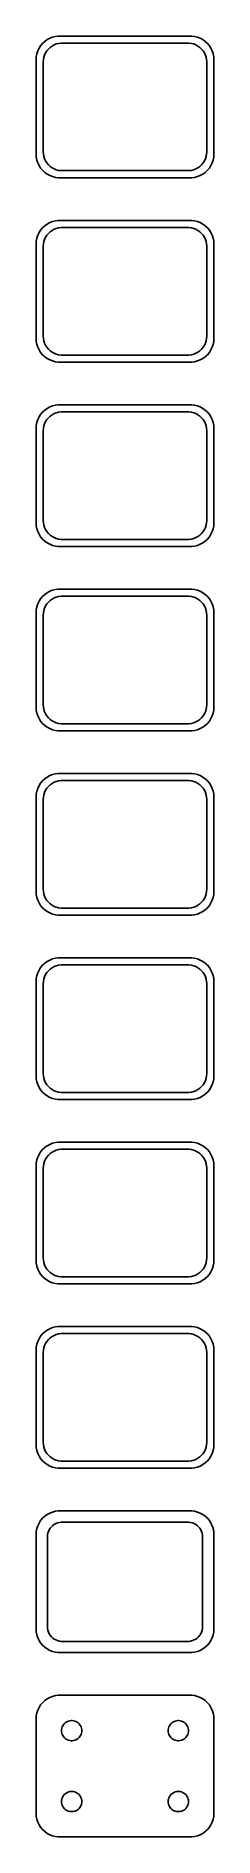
# Model space of a CAD drawing. Header units: metres. Extents: x -19 to 19, y 375 to 756.
import ezdxf

# ---------------------------------------------------------------- set-up
doc = ezdxf.new("R2010")
doc.units = ezdxf.units.M

msp = doc.modelspace()

# ---------------------------------------------------------------- linework, layer by layer
for p, q in [((-17.3948, 754.423), (-17.7951, 753.939)), ((-16.9371, 754.853), (-17.3948, 754.423)), ((-16.4291, 755.222), (-16.9371, 754.853)), ((-15.8789, 755.524), (-16.4291, 755.222)), ((-15.2951, 755.755), (-15.8789, 755.524)), ((-14.6869, 755.911), (-15.2951, 755.755)), ((-14.0639, 755.99), (-14.6869, 755.911)), ((-14.4861, 754.304), (-13.9995, 754.429)), ((14.0639, 755.99), (-14.0639, 755.99)), ((-13.9995, 754.429), (-13.5012, 754.492)), ((-13.5012, 754.492), (13.5012, 754.492)), ((13.5012, 754.492), (13.9995, 754.429)), ((13.9995, 754.429), (14.4861, 754.304)), ((14.6869, 755.911), (14.0639, 755.99)), ((15.2951, 755.755), (14.6869, 755.911)), ((15.8789, 755.524), (15.2951, 755.755)), ((16.4291, 755.222), (15.8789, 755.524)), ((16.9371, 754.853), (16.4291, 755.222)), ((17.3948, 754.423), (16.9371, 754.853)), ((17.7951, 753.939), (17.3948, 754.423)), ((-18.7106, 751.627), (-18.75, 751)), ((-18.75, 751), (-18.75, 731)), ((-18.5929, 752.243), (-18.7106, 751.627)), ((-18.3989, 752.841), (-18.5929, 752.243)), ((-18.1315, 753.409), (-18.3989, 752.841)), ((-17.7951, 753.939), (-18.1315, 753.409)), ((-17.25, 750.5), (-17.2184, 751.001)), ((-17.2184, 751.001), (-17.1243, 751.495)), ((-17.1243, 751.495), (-16.9691, 751.972)), ((-16.9691, 751.972), (-16.7552, 752.427)), ((-16.7552, 752.427), (-16.4861, 752.851)), ((-16.4861, 752.851), (-16.1659, 753.238)), ((-16.1659, 753.238), (-15.7997, 753.582)), ((-15.7997, 753.582), (-15.3933, 753.877)), ((-15.3933, 753.877), (-14.9531, 754.119)), ((-14.9531, 754.119), (-14.4861, 754.304)), ((14.4861, 754.304), (14.9531, 754.119)), ((14.9531, 754.119), (15.3933, 753.877)), ((15.3933, 753.877), (15.7997, 753.582)), ((15.7997, 753.582), (16.1659, 753.238)), ((16.1659, 753.238), (16.4861, 752.851)), ((16.4861, 752.851), (16.7552, 752.427)), ((16.7552, 752.427), (16.9691, 751.972)), ((16.9691, 751.972), (17.1243, 751.495)), ((17.1243, 751.495), (17.2184, 751.001)), ((17.2184, 751.001), (17.25, 750.5)), ((18.1315, 753.409), (17.7951, 753.939)), ((18.3989, 752.841), (18.1315, 753.409)), ((18.5929, 752.243), (18.3989, 752.841)), ((18.7106, 751.627), (18.5929, 752.243)), ((18.75, 751), (18.7106, 751.627)), ((18.75, 731), (18.75, 751)), ((-17.25, 731.5), (-17.25, 750.5)), ((17.25, 750.5), (17.25, 731.5)), ((-17.2184, 730.999), (-17.25, 731.5)), ((17.25, 731.5), (17.2184, 730.999)), ((-18.75, 731), (-18.7106, 730.373)), ((-18.7106, 730.373), (-18.5929, 729.757)), ((-18.5929, 729.757), (-18.3989, 729.159)), ((-18.3989, 729.159), (-18.1315, 728.591)), ((-18.1315, 728.591), (-17.7951, 728.061)), ((-17.7951, 728.061), (-17.3948, 727.577)), ((-17.1243, 730.505), (-17.2184, 730.999)), ((-16.9691, 730.028), (-17.1243, 730.505)), ((-16.7552, 729.573), (-16.9691, 730.028)), ((-16.4861, 729.149), (-16.7552, 729.573)), ((-16.1659, 728.762), (-16.4861, 729.149)), ((-15.7997, 728.418), (-16.1659, 728.762)), ((-15.3933, 728.123), (-15.7997, 728.418)), ((-14.9531, 727.881), (-15.3933, 728.123)), ((-14.4861, 727.696), (-14.9531, 727.881)), ((-13.9995, 727.571), (-14.4861, 727.696)), ((14.4861, 727.696), (13.9995, 727.571)), ((14.9531, 727.881), (14.4861, 727.696)), ((15.3933, 728.123), (14.9531, 727.881)), ((15.7997, 728.418), (15.3933, 728.123)), ((16.1659, 728.762), (15.7997, 728.418)), ((16.4861, 729.149), (16.1659, 728.762)), ((16.7552, 729.573), (16.4861, 729.149)), ((16.9691, 730.028), (16.7552, 729.573)), ((17.1243, 730.505), (16.9691, 730.028)), ((17.2184, 730.999), (17.1243, 730.505)), ((17.3948, 727.577), (17.7951, 728.061)), ((17.7951, 728.061), (18.1315, 728.591)), ((18.1315, 728.591), (18.3989, 729.159)), ((18.3989, 729.159), (18.5929, 729.757)), ((18.5929, 729.757), (18.7106, 730.373)), ((18.7106, 730.373), (18.75, 731)), ((-17.3948, 727.577), (-16.9371, 727.147)), ((-16.9371, 727.147), (-16.4291, 726.778)), ((-16.4291, 726.778), (-15.8789, 726.476)), ((-15.8789, 726.476), (-15.2951, 726.245)), ((-15.2951, 726.245), (-14.6869, 726.089)), ((-14.6869, 726.089), (-14.0639, 726.01)), ((-14.0639, 726.01), (14.0639, 726.01)), ((-13.5012, 727.508), (-13.9995, 727.571)), ((13.5012, 727.508), (-13.5012, 727.508)), ((13.9995, 727.571), (13.5012, 727.508)), ((14.0639, 726.01), (14.6869, 726.089)), ((14.6869, 726.089), (15.2951, 726.245)), ((15.2951, 726.245), (15.8789, 726.476)), ((15.8789, 726.476), (16.4291, 726.778)), ((16.4291, 726.778), (16.9371, 727.147)), ((16.9371, 727.147), (17.3948, 727.577)), ((-15.8789, 716.524), (-16.4291, 716.222)), ((-15.2951, 716.755), (-15.8789, 716.524)), ((-14.6869, 716.911), (-15.2951, 716.755)), ((-14.0639, 716.99), (-14.6869, 716.911)), ((14.0639, 716.99), (-14.0639, 716.99)), ((14.6869, 716.911), (14.0639, 716.99)), ((15.2951, 716.755), (14.6869, 716.911)), ((15.8789, 716.524), (15.2951, 716.755)), ((16.4291, 716.222), (15.8789, 716.524)), ((-18.7106, 712.627), (-18.75, 712)), ((-18.5929, 713.243), (-18.7106, 712.627)), ((-18.3989, 713.841), (-18.5929, 713.243)), ((-18.1315, 714.409), (-18.3989, 713.841)), ((-17.7951, 714.939), (-18.1315, 714.409)), ((-17.3948, 715.423), (-17.7951, 714.939)), ((-16.9371, 715.853), (-17.3948, 715.423)), ((-17.2184, 712.001), (-17.1243, 712.495)), ((-17.1243, 712.495), (-16.9691, 712.972)), ((-16.9691, 712.972), (-16.7552, 713.427)), ((-16.4291, 716.222), (-16.9371, 715.853)), ((-16.7552, 713.427), (-16.4861, 713.851)), ((-16.4861, 713.851), (-16.1659, 714.238)), ((-16.1659, 714.238), (-15.7997, 714.582)), ((-15.7997, 714.582), (-15.3933, 714.877)), ((-15.3933, 714.877), (-14.9531, 715.119)), ((-14.9531, 715.119), (-14.4861, 715.304)), ((-14.4861, 715.304), (-13.9995, 715.429)), ((-13.9995, 715.429), (-13.5012, 715.492)), ((-13.5012, 715.492), (13.5012, 715.492)), ((13.5012, 715.492), (13.9995, 715.429)), ((13.9995, 715.429), (14.4861, 715.304)), ((14.4861, 715.304), (14.9531, 715.119)), ((14.9531, 715.119), (15.3933, 714.877)), ((15.3933, 714.877), (15.7997, 714.582)), ((15.7997, 714.582), (16.1659, 714.238)), ((16.1659, 714.238), (16.4861, 713.851)), ((16.9371, 715.853), (16.4291, 716.222)), ((16.4861, 713.851), (16.7552, 713.427)), ((16.7552, 713.427), (16.9691, 712.972)), ((17.3948, 715.423), (16.9371, 715.853)), ((16.9691, 712.972), (17.1243, 712.495)), ((17.1243, 712.495), (17.2184, 712.001)), ((17.7951, 714.939), (17.3948, 715.423)), ((18.1315, 714.409), (17.7951, 714.939)), ((18.3989, 713.841), (18.1315, 714.409)), ((18.5929, 713.243), (18.3989, 713.841)), ((18.7106, 712.627), (18.5929, 713.243)), ((18.75, 712), (18.7106, 712.627)), ((-18.75, 712), (-18.75, 692)), ((-17.25, 711.5), (-17.2184, 712.001)), ((-17.25, 692.5), (-17.25, 711.5)), ((17.2184, 712.001), (17.25, 711.5)), ((17.25, 711.5), (17.25, 692.5)), ((18.75, 692), (18.75, 712)), ((-18.75, 692), (-18.7106, 691.373)), ((-18.7106, 691.373), (-18.5929, 690.757)), ((-18.5929, 690.757), (-18.3989, 690.159)), ((-18.3989, 690.159), (-18.1315, 689.591)), ((-18.1315, 689.591), (-17.7951, 689.061)), ((-17.2184, 691.999), (-17.25, 692.5)), ((-17.1243, 691.505), (-17.2184, 691.999)), ((-16.9691, 691.028), (-17.1243, 691.505)), ((-16.7552, 690.573), (-16.9691, 691.028)), ((-16.4861, 690.149), (-16.7552, 690.573)), ((-16.1659, 689.762), (-16.4861, 690.149)), ((-15.7997, 689.418), (-16.1659, 689.762)), ((16.1659, 689.762), (15.7997, 689.418)), ((16.4861, 690.149), (16.1659, 689.762)), ((16.7552, 690.573), (16.4861, 690.149)), ((16.9691, 691.028), (16.7552, 690.573)), ((17.1243, 691.505), (16.9691, 691.028)), ((17.2184, 691.999), (17.1243, 691.505)), ((17.25, 692.5), (17.2184, 691.999)), ((17.7951, 689.061), (18.1315, 689.591)), ((18.1315, 689.591), (18.3989, 690.159)), ((18.3989, 690.159), (18.5929, 690.757)), ((18.5929, 690.757), (18.7106, 691.373)), ((18.7106, 691.373), (18.75, 692)), ((-17.7951, 689.061), (-17.3948, 688.577)), ((-17.3948, 688.577), (-16.9371, 688.147)), ((-16.9371, 688.147), (-16.4291, 687.778)), ((-16.4291, 687.778), (-15.8789, 687.476)), ((-15.8789, 687.476), (-15.2951, 687.245)), ((-15.3933, 689.123), (-15.7997, 689.418)), ((-14.9531, 688.881), (-15.3933, 689.123)), ((-15.2951, 687.245), (-14.6869, 687.089)), ((-14.4861, 688.696), (-14.9531, 688.881)), ((-14.6869, 687.089), (-14.0639, 687.01)), ((-13.9995, 688.571), (-14.4861, 688.696)), ((-14.0639, 687.01), (14.0639, 687.01)), ((-13.5012, 688.508), (-13.9995, 688.571)), ((13.5012, 688.508), (-13.5012, 688.508)), ((13.9995, 688.571), (13.5012, 688.508)), ((14.4861, 688.696), (13.9995, 688.571)), ((14.0639, 687.01), (14.6869, 687.089)), ((14.9531, 688.881), (14.4861, 688.696)), ((14.6869, 687.089), (15.2951, 687.245)), ((15.3933, 689.123), (14.9531, 688.881)), ((15.2951, 687.245), (15.8789, 687.476)), ((15.7997, 689.418), (15.3933, 689.123)), ((15.8789, 687.476), (16.4291, 687.778)), ((16.4291, 687.778), (16.9371, 688.147)), ((16.9371, 688.147), (17.3948, 688.577)), ((17.3948, 688.577), (17.7951, 689.061)), ((-18.3989, 674.841), (-18.5929, 674.243)), ((-18.1315, 675.409), (-18.3989, 674.841)), ((-17.7951, 675.939), (-18.1315, 675.409)), ((-17.3948, 676.423), (-17.7951, 675.939)), ((-16.9371, 676.853), (-17.3948, 676.423)), ((-16.9691, 673.972), (-16.7552, 674.427)), ((-16.4291, 677.222), (-16.9371, 676.853)), ((-16.7552, 674.427), (-16.4861, 674.851)), ((-16.4861, 674.851), (-16.1659, 675.238)), ((-15.8789, 677.524), (-16.4291, 677.222)), ((-16.1659, 675.238), (-15.7997, 675.582)), ((-15.2951, 677.755), (-15.8789, 677.524)), ((-15.7997, 675.582), (-15.3933, 675.877)), ((-15.3933, 675.877), (-14.9531, 676.119)), ((-14.6869, 677.911), (-15.2951, 677.755)), ((-14.9531, 676.119), (-14.4861, 676.304)), ((-14.0639, 677.99), (-14.6869, 677.911)), ((-14.4861, 676.304), (-13.9995, 676.429)), ((14.0639, 677.99), (-14.0639, 677.99)), ((-13.9995, 676.429), (-13.5012, 676.492)), ((-13.5012, 676.492), (13.5012, 676.492)), ((13.5012, 676.492), (13.9995, 676.429)), ((13.9995, 676.429), (14.4861, 676.304)), ((14.6869, 677.911), (14.0639, 677.99)), ((14.4861, 676.304), (14.9531, 676.119)), ((15.2951, 677.755), (14.6869, 677.911)), ((14.9531, 676.119), (15.3933, 675.877)), ((15.8789, 677.524), (15.2951, 677.755)), ((15.3933, 675.877), (15.7997, 675.582)), ((15.7997, 675.582), (16.1659, 675.238)), ((16.4291, 677.222), (15.8789, 677.524)), ((16.1659, 675.238), (16.4861, 674.851)), ((16.9371, 676.853), (16.4291, 677.222)), ((16.4861, 674.851), (16.7552, 674.427)), ((16.7552, 674.427), (16.9691, 673.972)), ((17.3948, 676.423), (16.9371, 676.853)), ((17.7951, 675.939), (17.3948, 676.423)), ((18.1315, 675.409), (17.7951, 675.939)), ((18.3989, 674.841), (18.1315, 675.409)), ((18.5929, 674.243), (18.3989, 674.841)), ((-18.7106, 673.627), (-18.75, 673)), ((-18.75, 673), (-18.75, 653)), ((-18.5929, 674.243), (-18.7106, 673.627)), ((-17.25, 672.5), (-17.2184, 673.001)), ((-17.25, 653.5), (-17.25, 672.5)), ((-17.2184, 673.001), (-17.1243, 673.495)), ((-17.1243, 673.495), (-16.9691, 673.972)), ((16.9691, 673.972), (17.1243, 673.495)), ((17.1243, 673.495), (17.2184, 673.001)), ((17.2184, 673.001), (17.25, 672.5)), ((17.25, 672.5), (17.25, 653.5)), ((18.7106, 673.627), (18.5929, 674.243)), ((18.75, 673), (18.7106, 673.627)), ((18.75, 653), (18.75, 673)), ((-18.75, 653), (-18.7106, 652.373)), ((-18.7106, 652.373), (-18.5929, 651.757)), ((-18.5929, 651.757), (-18.3989, 651.159)), ((-17.2184, 652.999), (-17.25, 653.5)), ((-17.1243, 652.505), (-17.2184, 652.999)), ((-16.9691, 652.028), (-17.1243, 652.505)), ((-16.7552, 651.573), (-16.9691, 652.028)), ((-16.4861, 651.149), (-16.7552, 651.573)), ((16.7552, 651.573), (16.4861, 651.149)), ((16.9691, 652.028), (16.7552, 651.573)), ((17.1243, 652.505), (16.9691, 652.028)), ((17.2184, 652.999), (17.1243, 652.505)), ((17.25, 653.5), (17.2184, 652.999)), ((18.3989, 651.159), (18.5929, 651.757)), ((18.5929, 651.757), (18.7106, 652.373)), ((18.7106, 652.373), (18.75, 653)), ((-18.3989, 651.159), (-18.1315, 650.591)), ((-18.1315, 650.591), (-17.7951, 650.061)), ((-17.7951, 650.061), (-17.3948, 649.577)), ((-17.3948, 649.577), (-16.9371, 649.147)), ((-16.9371, 649.147), (-16.4291, 648.778)), ((-16.1659, 650.762), (-16.4861, 651.149)), ((-16.4291, 648.778), (-15.8789, 648.476)), ((-15.7997, 650.418), (-16.1659, 650.762)), ((-15.8789, 648.476), (-15.2951, 648.245)), ((-15.3933, 650.123), (-15.7997, 650.418)), ((-14.9531, 649.881), (-15.3933, 650.123)), ((-15.2951, 648.245), (-14.6869, 648.089)), ((-14.4861, 649.696), (-14.9531, 649.881)), ((-14.6869, 648.089), (-14.0639, 648.01)), ((-13.9995, 649.571), (-14.4861, 649.696)), ((-14.0639, 648.01), (14.0639, 648.01)), ((-13.5012, 649.508), (-13.9995, 649.571)), ((13.5012, 649.508), (-13.5012, 649.508)), ((13.9995, 649.571), (13.5012, 649.508)), ((14.4861, 649.696), (13.9995, 649.571)), ((14.0639, 648.01), (14.6869, 648.089)), ((14.9531, 649.881), (14.4861, 649.696)), ((14.6869, 648.089), (15.2951, 648.245)), ((15.3933, 650.123), (14.9531, 649.881)), ((15.2951, 648.245), (15.8789, 648.476)), ((15.7997, 650.418), (15.3933, 650.123)), ((16.1659, 650.762), (15.7997, 650.418)), ((15.8789, 648.476), (16.4291, 648.778)), ((16.4861, 651.149), (16.1659, 650.762)), ((16.4291, 648.778), (16.9371, 649.147)), ((16.9371, 649.147), (17.3948, 649.577)), ((17.3948, 649.577), (17.7951, 650.061)), ((17.7951, 650.061), (18.1315, 650.591)), ((18.1315, 650.591), (18.3989, 651.159)), ((-18.1315, 636.409), (-18.3989, 635.841)), ((-17.7951, 636.939), (-18.1315, 636.409)), ((-17.3948, 637.423), (-17.7951, 636.939)), ((-16.9371, 637.853), (-17.3948, 637.423)), ((-16.4291, 638.222), (-16.9371, 637.853)), ((-16.4861, 635.851), (-16.1659, 636.238)), ((-15.8789, 638.524), (-16.4291, 638.222)), ((-16.1659, 636.238), (-15.7997, 636.582)), ((-15.2951, 638.755), (-15.8789, 638.524)), ((-15.7997, 636.582), (-15.3933, 636.877)), ((-15.3933, 636.877), (-14.9531, 637.119)), ((-14.6869, 638.911), (-15.2951, 638.755)), ((-14.9531, 637.119), (-14.4861, 637.304)), ((-14.0639, 638.99), (-14.6869, 638.911)), ((-14.4861, 637.304), (-13.9995, 637.429)), ((14.0639, 638.99), (-14.0639, 638.99)), ((-13.9995, 637.429), (-13.5012, 637.492)), ((-13.5012, 637.492), (13.5012, 637.492)), ((13.5012, 637.492), (13.9995, 637.429)), ((13.9995, 637.429), (14.4861, 637.304)), ((14.6869, 638.911), (14.0639, 638.99)), ((14.4861, 637.304), (14.9531, 637.119)), ((15.2951, 638.755), (14.6869, 638.911)), ((14.9531, 637.119), (15.3933, 636.877)), ((15.8789, 638.524), (15.2951, 638.755)), ((15.3933, 636.877), (15.7997, 636.582)), ((15.7997, 636.582), (16.1659, 636.238)), ((16.4291, 638.222), (15.8789, 638.524)), ((16.1659, 636.238), (16.4861, 635.851)), ((16.9371, 637.853), (16.4291, 638.222)), ((17.3948, 637.423), (16.9371, 637.853)), ((17.7951, 636.939), (17.3948, 637.423)), ((18.1315, 636.409), (17.7951, 636.939)), ((18.3989, 635.841), (18.1315, 636.409)), ((-18.7106, 634.627), (-18.75, 634)), ((-18.75, 634), (-18.75, 614)), ((-18.5929, 635.243), (-18.7106, 634.627)), ((-18.3989, 635.841), (-18.5929, 635.243)), ((-17.25, 633.5), (-17.2184, 634.001)), ((-17.25, 614.5), (-17.25, 633.5)), ((-17.2184, 634.001), (-17.1243, 634.495)), ((-17.1243, 634.495), (-16.9691, 634.972)), ((-16.9691, 634.972), (-16.7552, 635.427)), ((-16.7552, 635.427), (-16.4861, 635.851)), ((16.4861, 635.851), (16.7552, 635.427)), ((16.7552, 635.427), (16.9691, 634.972)), ((16.9691, 634.972), (17.1243, 634.495)), ((17.1243, 634.495), (17.2184, 634.001)), ((17.2184, 634.001), (17.25, 633.5)), ((17.25, 633.5), (17.25, 614.5)), ((18.5929, 635.243), (18.3989, 635.841)), ((18.7106, 634.627), (18.5929, 635.243)), ((18.75, 634), (18.7106, 634.627)), ((18.75, 614), (18.75, 634)), ((-18.75, 614), (-18.7106, 613.373)), ((-17.2184, 613.999), (-17.25, 614.5)), ((-17.1243, 613.505), (-17.2184, 613.999)), ((-16.9691, 613.028), (-17.1243, 613.505)), ((17.1243, 613.505), (16.9691, 613.028)), ((17.2184, 613.999), (17.1243, 613.505)), ((17.25, 614.5), (17.2184, 613.999)), ((18.7106, 613.373), (18.75, 614)), ((-18.7106, 613.373), (-18.5929, 612.757)), ((-18.5929, 612.757), (-18.3989, 612.159)), ((-18.3989, 612.159), (-18.1315, 611.591)), ((-18.1315, 611.591), (-17.7951, 611.061)), ((-17.7951, 611.061), (-17.3948, 610.577)), ((-17.3948, 610.577), (-16.9371, 610.147)), ((-16.7552, 612.573), (-16.9691, 613.028)), ((-16.9371, 610.147), (-16.4291, 609.778)), ((-16.4861, 612.149), (-16.7552, 612.573)), ((-16.1659, 611.762), (-16.4861, 612.149)), ((-16.4291, 609.778), (-15.8789, 609.476)), ((-15.7997, 611.418), (-16.1659, 611.762)), ((-15.3933, 611.123), (-15.7997, 611.418)), ((-14.9531, 610.881), (-15.3933, 611.123)), ((-14.4861, 610.696), (-14.9531, 610.881)), ((-13.9995, 610.571), (-14.4861, 610.696)), ((-13.5012, 610.508), (-13.9995, 610.571)), ((13.5012, 610.508), (-13.5012, 610.508)), ((13.9995, 610.571), (13.5012, 610.508)), ((14.4861, 610.696), (13.9995, 610.571)), ((14.9531, 610.881), (14.4861, 610.696)), ((15.3933, 611.123), (14.9531, 610.881)), ((15.7997, 611.418), (15.3933, 611.123)), ((16.1659, 611.762), (15.7997, 611.418)), ((15.8789, 609.476), (16.4291, 609.778)), ((16.4861, 612.149), (16.1659, 611.762)), ((16.4291, 609.778), (16.9371, 610.147)), ((16.7552, 612.573), (16.4861, 612.149)), ((16.9691, 613.028), (16.7552, 612.573)), ((16.9371, 610.147), (17.3948, 610.577)), ((17.3948, 610.577), (17.7951, 611.061)), ((17.7951, 611.061), (18.1315, 611.591)), ((18.1315, 611.591), (18.3989, 612.159)), ((18.3989, 612.159), (18.5929, 612.757)), ((18.5929, 612.757), (18.7106, 613.373)), ((-15.8789, 609.476), (-15.2951, 609.245)), ((-15.2951, 609.245), (-14.6869, 609.089)), ((-14.6869, 609.089), (-14.0639, 609.01)), ((-14.0639, 609.01), (14.0639, 609.01)), ((14.0639, 609.01), (14.6869, 609.089)), ((14.6869, 609.089), (15.2951, 609.245)), ((15.2951, 609.245), (15.8789, 609.476)), ((-17.3948, 598.423), (-17.7951, 597.939)), ((-16.9371, 598.853), (-17.3948, 598.423)), ((-16.4291, 599.222), (-16.9371, 598.853)), ((-15.8789, 599.524), (-16.4291, 599.222)), ((-15.2951, 599.755), (-15.8789, 599.524)), ((-14.6869, 599.911), (-15.2951, 599.755)), ((-14.9531, 598.119), (-14.4861, 598.304)), ((-14.0639, 599.99), (-14.6869, 599.911)), ((-14.4861, 598.304), (-13.9995, 598.429)), ((14.0639, 599.99), (-14.0639, 599.99)), ((-13.9995, 598.429), (-13.5012, 598.492)), ((-13.5012, 598.492), (13.5012, 598.492)), ((13.5012, 598.492), (13.9995, 598.429)), ((13.9995, 598.429), (14.4861, 598.304)), ((14.6869, 599.911), (14.0639, 599.99)), ((14.4861, 598.304), (14.9531, 598.119)), ((15.2951, 599.755), (14.6869, 599.911)), ((15.8789, 599.524), (15.2951, 599.755)), ((16.4291, 599.222), (15.8789, 599.524)), ((16.9371, 598.853), (16.4291, 599.222)), ((17.3948, 598.423), (16.9371, 598.853)), ((17.7951, 597.939), (17.3948, 598.423)), ((-18.7106, 595.627), (-18.75, 595)), ((-18.75, 595), (-18.75, 575)), ((-18.5929, 596.243), (-18.7106, 595.627)), ((-18.3989, 596.841), (-18.5929, 596.243)), ((-18.1315, 597.409), (-18.3989, 596.841)), ((-17.7951, 597.939), (-18.1315, 597.409)), ((-17.25, 594.5), (-17.2184, 595.001)), ((-17.25, 575.5), (-17.25, 594.5)), ((-17.2184, 595.001), (-17.1243, 595.495)), ((-17.1243, 595.495), (-16.9691, 595.972)), ((-16.9691, 595.972), (-16.7552, 596.427)), ((-16.7552, 596.427), (-16.4861, 596.851)), ((-16.4861, 596.851), (-16.1659, 597.238)), ((-16.1659, 597.238), (-15.7997, 597.582)), ((-15.7997, 597.582), (-15.3933, 597.877)), ((-15.3933, 597.877), (-14.9531, 598.119)), ((14.9531, 598.119), (15.3933, 597.877)), ((15.3933, 597.877), (15.7997, 597.582)), ((15.7997, 597.582), (16.1659, 597.238)), ((16.1659, 597.238), (16.4861, 596.851)), ((16.4861, 596.851), (16.7552, 596.427)), ((16.7552, 596.427), (16.9691, 595.972)), ((16.9691, 595.972), (17.1243, 595.495)), ((17.1243, 595.495), (17.2184, 595.001)), ((17.2184, 595.001), (17.25, 594.5)), ((17.25, 594.5), (17.25, 575.5)), ((18.1315, 597.409), (17.7951, 597.939)), ((18.3989, 596.841), (18.1315, 597.409)), ((18.5929, 596.243), (18.3989, 596.841)), ((18.7106, 595.627), (18.5929, 596.243)), ((18.75, 595), (18.7106, 595.627)), ((18.75, 575), (18.75, 595)), ((-17.2184, 574.999), (-17.25, 575.5)), ((17.25, 575.5), (17.2184, 574.999)), ((-18.75, 575), (-18.7106, 574.373)), ((-18.7106, 574.373), (-18.5929, 573.757)), ((-18.5929, 573.757), (-18.3989, 573.159)), ((-18.3989, 573.159), (-18.1315, 572.591)), ((-18.1315, 572.591), (-17.7951, 572.061)), ((-17.7951, 572.061), (-17.3948, 571.577)), ((-17.3948, 571.577), (-16.9371, 571.147)), ((-17.1243, 574.505), (-17.2184, 574.999)), ((-16.9691, 574.028), (-17.1243, 574.505)), ((-16.7552, 573.573), (-16.9691, 574.028)), ((-16.4861, 573.149), (-16.7552, 573.573)), ((-16.1659, 572.762), (-16.4861, 573.149)), ((-15.7997, 572.418), (-16.1659, 572.762)), ((-15.3933, 572.123), (-15.7997, 572.418)), ((-14.9531, 571.881), (-15.3933, 572.123)), ((-14.4861, 571.696), (-14.9531, 571.881)), ((-13.9995, 571.571), (-14.4861, 571.696)), ((-13.5012, 571.508), (-13.9995, 571.571)), ((13.5012, 571.508), (-13.5012, 571.508)), ((13.9995, 571.571), (13.5012, 571.508)), ((14.4861, 571.696), (13.9995, 571.571)), ((14.9531, 571.881), (14.4861, 571.696)), ((15.3933, 572.123), (14.9531, 571.881)), ((15.7997, 572.418), (15.3933, 572.123)), ((16.1659, 572.762), (15.7997, 572.418)), ((16.4861, 573.149), (16.1659, 572.762)), ((16.7552, 573.573), (16.4861, 573.149)), ((16.9691, 574.028), (16.7552, 573.573)), ((16.9371, 571.147), (17.3948, 571.577)), ((17.1243, 574.505), (16.9691, 574.028)), ((17.2184, 574.999), (17.1243, 574.505)), ((17.3948, 571.577), (17.7951, 572.061)), ((17.7951, 572.061), (18.1315, 572.591)), ((18.1315, 572.591), (18.3989, 573.159)), ((18.3989, 573.159), (18.5929, 573.757)), ((18.5929, 573.757), (18.7106, 574.373)), ((18.7106, 574.373), (18.75, 575)), ((-16.9371, 571.147), (-16.4291, 570.778)), ((-16.4291, 570.778), (-15.8789, 570.476)), ((-15.8789, 570.476), (-15.2951, 570.245)), ((-15.2951, 570.245), (-14.6869, 570.089)), ((-14.6869, 570.089), (-14.0639, 570.01)), ((-14.0639, 570.01), (14.0639, 570.01)), ((14.0639, 570.01), (14.6869, 570.089)), ((14.6869, 570.089), (15.2951, 570.245)), ((15.2951, 570.245), (15.8789, 570.476)), ((15.8789, 570.476), (16.4291, 570.778)), ((16.4291, 570.778), (16.9371, 571.147)), ((-16.4291, 560.222), (-16.9371, 559.853)), ((-15.8789, 560.524), (-16.4291, 560.222)), ((-15.2951, 560.755), (-15.8789, 560.524)), ((-14.6869, 560.911), (-15.2951, 560.755)), ((-14.0639, 560.99), (-14.6869, 560.911)), ((14.0639, 560.99), (-14.0639, 560.99)), ((14.6869, 560.911), (14.0639, 560.99)), ((15.2951, 560.755), (14.6869, 560.911)), ((15.8789, 560.524), (15.2951, 560.755)), ((16.4291, 560.222), (15.8789, 560.524)), ((16.9371, 559.853), (16.4291, 560.222)), ((-18.7106, 556.627), (-18.75, 556)), ((-18.5929, 557.243), (-18.7106, 556.627)), ((-18.3989, 557.841), (-18.5929, 557.243)), ((-18.1315, 558.409), (-18.3989, 557.841)), ((-17.7951, 558.939), (-18.1315, 558.409)), ((-17.3948, 559.423), (-17.7951, 558.939)), ((-16.9371, 559.853), (-17.3948, 559.423)), ((-17.2184, 556.001), (-17.1243, 556.495)), ((-17.1243, 556.495), (-16.9691, 556.972)), ((-16.9691, 556.972), (-16.7552, 557.427)), ((-16.7552, 557.427), (-16.4861, 557.851)), ((-16.4861, 557.851), (-16.1659, 558.238)), ((-16.1659, 558.238), (-15.7997, 558.582)), ((-15.7997, 558.582), (-15.3933, 558.877)), ((-15.3933, 558.877), (-14.9531, 559.119)), ((-14.9531, 559.119), (-14.4861, 559.304)), ((-14.4861, 559.304), (-13.9995, 559.429)), ((-13.9995, 559.429), (-13.5012, 559.492)), ((-13.5012, 559.492), (13.5012, 559.492)), ((13.5012, 559.492), (13.9995, 559.429)), ((13.9995, 559.429), (14.4861, 559.304)), ((14.4861, 559.304), (14.9531, 559.119)), ((14.9531, 559.119), (15.3933, 558.877)), ((15.3933, 558.877), (15.7997, 558.582)), ((15.7997, 558.582), (16.1659, 558.238)), ((16.1659, 558.238), (16.4861, 557.851)), ((16.4861, 557.851), (16.7552, 557.427)), ((16.7552, 557.427), (16.9691, 556.972)), ((17.3948, 559.423), (16.9371, 559.853)), ((16.9691, 556.972), (17.1243, 556.495)), ((17.1243, 556.495), (17.2184, 556.001)), ((17.7951, 558.939), (17.3948, 559.423)), ((18.1315, 558.409), (17.7951, 558.939)), ((18.3989, 557.841), (18.1315, 558.409)), ((18.5929, 557.243), (18.3989, 557.841)), ((18.7106, 556.627), (18.5929, 557.243)), ((18.75, 556), (18.7106, 556.627)), ((-18.75, 556), (-18.75, 536)), ((-17.25, 555.5), (-17.2184, 556.001)), ((-17.25, 536.5), (-17.25, 555.5)), ((17.2184, 556.001), (17.25, 555.5)), ((17.25, 555.5), (17.25, 536.5)), ((18.75, 536), (18.75, 556)), ((-18.75, 536), (-18.7106, 535.373)), ((-18.7106, 535.373), (-18.5929, 534.757)), ((-18.5929, 534.757), (-18.3989, 534.159)), ((-18.3989, 534.159), (-18.1315, 533.591)), ((-18.1315, 533.591), (-17.7951, 533.061)), ((-17.2184, 535.999), (-17.25, 536.5)), ((-17.1243, 535.505), (-17.2184, 535.999)), ((-16.9691, 535.028), (-17.1243, 535.505)), ((-16.7552, 534.573), (-16.9691, 535.028)), ((-16.4861, 534.149), (-16.7552, 534.573)), ((-16.1659, 533.762), (-16.4861, 534.149)), ((-15.7997, 533.418), (-16.1659, 533.762)), ((-15.3933, 533.123), (-15.7997, 533.418)), ((15.7997, 533.418), (15.3933, 533.123)), ((16.1659, 533.762), (15.7997, 533.418)), ((16.4861, 534.149), (16.1659, 533.762)), ((16.7552, 534.573), (16.4861, 534.149)), ((16.9691, 535.028), (16.7552, 534.573)), ((17.1243, 535.505), (16.9691, 535.028)), ((17.2184, 535.999), (17.1243, 535.505)), ((17.25, 536.5), (17.2184, 535.999)), ((17.7951, 533.061), (18.1315, 533.591)), ((18.1315, 533.591), (18.3989, 534.159)), ((18.3989, 534.159), (18.5929, 534.757)), ((18.5929, 534.757), (18.7106, 535.373)), ((18.7106, 535.373), (18.75, 536)), ((-17.7951, 533.061), (-17.3948, 532.577)), ((-17.3948, 532.577), (-16.9371, 532.147)), ((-16.9371, 532.147), (-16.4291, 531.778)), ((-16.4291, 531.778), (-15.8789, 531.476)), ((-15.8789, 531.476), (-15.2951, 531.245)), ((-14.9531, 532.881), (-15.3933, 533.123)), ((-15.2951, 531.245), (-14.6869, 531.089)), ((-14.4861, 532.696), (-14.9531, 532.881)), ((-14.6869, 531.089), (-14.0639, 531.01)), ((-13.9995, 532.571), (-14.4861, 532.696)), ((-14.0639, 531.01), (14.0639, 531.01)), ((-13.5012, 532.508), (-13.9995, 532.571)), ((13.5012, 532.508), (-13.5012, 532.508)), ((13.9995, 532.571), (13.5012, 532.508)), ((14.4861, 532.696), (13.9995, 532.571)), ((14.0639, 531.01), (14.6869, 531.089)), ((14.9531, 532.881), (14.4861, 532.696)), ((14.6869, 531.089), (15.2951, 531.245)), ((15.3933, 533.123), (14.9531, 532.881)), ((15.2951, 531.245), (15.8789, 531.476)), ((15.8789, 531.476), (16.4291, 531.778)), ((16.4291, 531.778), (16.9371, 532.147)), ((16.9371, 532.147), (17.3948, 532.577)), ((17.3948, 532.577), (17.7951, 533.061)), ((-14.0639, 521.99), (-14.6869, 521.911)), ((14.0639, 521.99), (-14.0639, 521.99)), ((14.6869, 521.911), (14.0639, 521.99)), ((-18.5929, 518.243), (-18.7106, 517.627)), ((-18.3989, 518.841), (-18.5929, 518.243)), ((-18.1315, 519.409), (-18.3989, 518.841)), ((-17.7951, 519.939), (-18.1315, 519.409)), ((-17.3948, 520.423), (-17.7951, 519.939)), ((-16.9371, 520.853), (-17.3948, 520.423)), ((-16.9691, 517.972), (-16.7552, 518.427)), ((-16.4291, 521.222), (-16.9371, 520.853)), ((-16.7552, 518.427), (-16.4861, 518.851)), ((-16.4861, 518.851), (-16.1659, 519.238)), ((-15.8789, 521.524), (-16.4291, 521.222)), ((-16.1659, 519.238), (-15.7997, 519.582)), ((-15.2951, 521.755), (-15.8789, 521.524)), ((-15.7997, 519.582), (-15.3933, 519.877)), ((-15.3933, 519.877), (-14.9531, 520.119)), ((-14.6869, 521.911), (-15.2951, 521.755)), ((-14.9531, 520.119), (-14.4861, 520.304)), ((-14.4861, 520.304), (-13.9995, 520.429)), ((-13.9995, 520.429), (-13.5012, 520.492)), ((-13.5012, 520.492), (13.5012, 520.492)), ((13.5012, 520.492), (13.9995, 520.429)), ((13.9995, 520.429), (14.4861, 520.304)), ((14.4861, 520.304), (14.9531, 520.119)), ((15.2951, 521.755), (14.6869, 521.911)), ((14.9531, 520.119), (15.3933, 519.877)), ((15.8789, 521.524), (15.2951, 521.755)), ((15.3933, 519.877), (15.7997, 519.582)), ((15.7997, 519.582), (16.1659, 519.238)), ((16.4291, 521.222), (15.8789, 521.524)), ((16.1659, 519.238), (16.4861, 518.851)), ((16.9371, 520.853), (16.4291, 521.222)), ((16.4861, 518.851), (16.7552, 518.427)), ((16.7552, 518.427), (16.9691, 517.972)), ((17.3948, 520.423), (16.9371, 520.853)), ((17.7951, 519.939), (17.3948, 520.423)), ((18.1315, 519.409), (17.7951, 519.939)), ((18.3989, 518.841), (18.1315, 519.409)), ((18.5929, 518.243), (18.3989, 518.841)), ((18.7106, 517.627), (18.5929, 518.243)), ((-18.7106, 517.627), (-18.75, 517)), ((-18.75, 517), (-18.75, 497)), ((-17.25, 516.5), (-17.2184, 517.001)), ((-17.25, 497.5), (-17.25, 516.5)), ((-17.2184, 517.001), (-17.1243, 517.495)), ((-17.1243, 517.495), (-16.9691, 517.972)), ((16.9691, 517.972), (17.1243, 517.495)), ((17.1243, 517.495), (17.2184, 517.001)), ((17.2184, 517.001), (17.25, 516.5)), ((17.25, 516.5), (17.25, 497.5)), ((18.75, 517), (18.7106, 517.627)), ((18.75, 497), (18.75, 517)), ((-18.75, 497), (-18.7106, 496.373)), ((-18.7106, 496.373), (-18.5929, 495.757)), ((-18.5929, 495.757), (-18.3989, 495.159)), ((-17.2184, 496.999), (-17.25, 497.5)), ((-17.1243, 496.505), (-17.2184, 496.999)), ((-16.9691, 496.028), (-17.1243, 496.505)), ((-16.7552, 495.573), (-16.9691, 496.028)), ((-16.4861, 495.149), (-16.7552, 495.573)), ((16.7552, 495.573), (16.4861, 495.149)), ((16.9691, 496.028), (16.7552, 495.573)), ((17.1243, 496.505), (16.9691, 496.028)), ((17.2184, 496.999), (17.1243, 496.505)), ((17.25, 497.5), (17.2184, 496.999)), ((18.3989, 495.159), (18.5929, 495.757)), ((18.5929, 495.757), (18.7106, 496.373)), ((18.7106, 496.373), (18.75, 497)), ((-18.3989, 495.159), (-18.1315, 494.591)), ((-18.1315, 494.591), (-17.7951, 494.061)), ((-17.7951, 494.061), (-17.3948, 493.577)), ((-17.3948, 493.577), (-16.9371, 493.147)), ((-16.9371, 493.147), (-16.4291, 492.778)), ((-16.1659, 494.762), (-16.4861, 495.149)), ((-16.4291, 492.778), (-15.8789, 492.476)), ((-15.7997, 494.418), (-16.1659, 494.762)), ((-15.8789, 492.476), (-15.2951, 492.245)), ((-15.3933, 494.123), (-15.7997, 494.418)), ((-14.9531, 493.881), (-15.3933, 494.123)), ((-15.2951, 492.245), (-14.6869, 492.089)), ((-14.4861, 493.696), (-14.9531, 493.881)), ((-14.6869, 492.089), (-14.0639, 492.01)), ((-13.9995, 493.571), (-14.4861, 493.696)), ((-14.0639, 492.01), (14.0639, 492.01)), ((-13.5012, 493.508), (-13.9995, 493.571)), ((13.5012, 493.508), (-13.5012, 493.508)), ((13.9995, 493.571), (13.5012, 493.508)), ((14.4861, 493.696), (13.9995, 493.571)), ((14.0639, 492.01), (14.6869, 492.089)), ((14.9531, 493.881), (14.4861, 493.696)), ((14.6869, 492.089), (15.2951, 492.245)), ((15.3933, 494.123), (14.9531, 493.881)), ((15.2951, 492.245), (15.8789, 492.476)), ((15.7997, 494.418), (15.3933, 494.123)), ((16.1659, 494.762), (15.7997, 494.418)), ((15.8789, 492.476), (16.4291, 492.778)), ((16.4861, 495.149), (16.1659, 494.762)), ((16.4291, 492.778), (16.9371, 493.147)), ((16.9371, 493.147), (17.3948, 493.577)), ((17.3948, 493.577), (17.7951, 494.061)), ((17.7951, 494.061), (18.1315, 494.591)), ((18.1315, 494.591), (18.3989, 495.159)), ((-18.1315, 480.409), (-18.3989, 479.841)), ((-17.7951, 480.939), (-18.1315, 480.409)), ((-17.3948, 481.423), (-17.7951, 480.939)), ((-16.9371, 481.853), (-17.3948, 481.423)), ((-16.4291, 482.222), (-16.9371, 481.853)), ((-16.4861, 479.851), (-16.1659, 480.238)), ((-15.8789, 482.524), (-16.4291, 482.222)), ((-16.1659, 480.238), (-15.7997, 480.582)), ((-15.2951, 482.755), (-15.8789, 482.524)), ((-15.7997, 480.582), (-15.3933, 480.877)), ((-15.3933, 480.877), (-14.9531, 481.119)), ((-14.6869, 482.911), (-15.2951, 482.755)), ((-14.9531, 481.119), (-14.4861, 481.304)), ((-14.0639, 482.99), (-14.6869, 482.911)), ((-14.4861, 481.304), (-13.9995, 481.429)), ((14.0639, 482.99), (-14.0639, 482.99)), ((-13.9995, 481.429), (-13.5012, 481.492)), ((-13.5012, 481.492), (13.5012, 481.492)), ((13.5012, 481.492), (13.9995, 481.429)), ((13.9995, 481.429), (14.4861, 481.304)), ((14.6869, 482.911), (14.0639, 482.99)), ((14.4861, 481.304), (14.9531, 481.119)), ((15.2951, 482.755), (14.6869, 482.911)), ((14.9531, 481.119), (15.3933, 480.877)), ((15.8789, 482.524), (15.2951, 482.755)), ((15.3933, 480.877), (15.7997, 480.582)), ((15.7997, 480.582), (16.1659, 480.238)), ((16.4291, 482.222), (15.8789, 482.524)), ((16.1659, 480.238), (16.4861, 479.851)), ((16.9371, 481.853), (16.4291, 482.222)), ((17.3948, 481.423), (16.9371, 481.853)), ((17.7951, 480.939), (17.3948, 481.423)), ((18.1315, 480.409), (17.7951, 480.939)), ((18.3989, 479.841), (18.1315, 480.409)), ((-18.7106, 478.627), (-18.75, 478)), ((-18.75, 478), (-18.75, 458)), ((-18.5929, 479.243), (-18.7106, 478.627)), ((-18.3989, 479.841), (-18.5929, 479.243)), ((-17.25, 477.5), (-17.2184, 478.001)), ((-17.25, 458.5), (-17.25, 477.5)), ((-17.2184, 478.001), (-17.1243, 478.495)), ((-17.1243, 478.495), (-16.9691, 478.972)), ((-16.9691, 478.972), (-16.7552, 479.427)), ((-16.7552, 479.427), (-16.4861, 479.851)), ((16.4861, 479.851), (16.7552, 479.427)), ((16.7552, 479.427), (16.9691, 478.972)), ((16.9691, 478.972), (17.1243, 478.495)), ((17.1243, 478.495), (17.2184, 478.001)), ((17.2184, 478.001), (17.25, 477.5)), ((17.25, 477.5), (17.25, 458.5)), ((18.5929, 479.243), (18.3989, 479.841)), ((18.7106, 478.627), (18.5929, 479.243)), ((18.75, 478), (18.7106, 478.627)), ((18.75, 458), (18.75, 478)), ((-18.75, 458), (-18.7106, 457.373)), ((-18.7106, 457.373), (-18.5929, 456.757)), ((-17.2184, 457.999), (-17.25, 458.5)), ((-17.1243, 457.505), (-17.2184, 457.999)), ((-16.9691, 457.028), (-17.1243, 457.505)), ((17.1243, 457.505), (16.9691, 457.028)), ((17.2184, 457.999), (17.1243, 457.505)), ((17.25, 458.5), (17.2184, 457.999)), ((18.5929, 456.757), (18.7106, 457.373)), ((18.7106, 457.373), (18.75, 458)), ((-18.5929, 456.757), (-18.3989, 456.159)), ((-18.3989, 456.159), (-18.1315, 455.591)), ((-18.1315, 455.591), (-17.7951, 455.061)), ((-17.7951, 455.061), (-17.3948, 454.577)), ((-17.3948, 454.577), (-16.9371, 454.147)), ((-16.7552, 456.573), (-16.9691, 457.028)), ((-16.9371, 454.147), (-16.4291, 453.778)), ((-16.4861, 456.149), (-16.7552, 456.573)), ((-16.1659, 455.762), (-16.4861, 456.149)), ((-16.4291, 453.778), (-15.8789, 453.476)), ((-15.7997, 455.418), (-16.1659, 455.762)), ((-15.8789, 453.476), (-15.2951, 453.245)), ((-15.3933, 455.123), (-15.7997, 455.418)), ((-14.9531, 454.881), (-15.3933, 455.123)), ((-14.4861, 454.696), (-14.9531, 454.881)), ((-13.9995, 454.571), (-14.4861, 454.696)), ((-13.5012, 454.508), (-13.9995, 454.571)), ((13.5012, 454.508), (-13.5012, 454.508)), ((13.9995, 454.571), (13.5012, 454.508)), ((14.4861, 454.696), (13.9995, 454.571)), ((14.9531, 454.881), (14.4861, 454.696)), ((15.3933, 455.123), (14.9531, 454.881)), ((15.2951, 453.245), (15.8789, 453.476)), ((15.7997, 455.418), (15.3933, 455.123)), ((16.1659, 455.762), (15.7997, 455.418)), ((15.8789, 453.476), (16.4291, 453.778)), ((16.4861, 456.149), (16.1659, 455.762)), ((16.4291, 453.778), (16.9371, 454.147)), ((16.7552, 456.573), (16.4861, 456.149)), ((16.9691, 457.028), (16.7552, 456.573)), ((16.9371, 454.147), (17.3948, 454.577)), ((17.3948, 454.577), (17.7951, 455.061)), ((17.7951, 455.061), (18.1315, 455.591)), ((18.1315, 455.591), (18.3989, 456.159)), ((18.3989, 456.159), (18.5929, 456.757)), ((-15.2951, 453.245), (-14.6869, 453.089)), ((-14.6869, 453.089), (-14.0639, 453.01)), ((-14.0639, 453.01), (14.0639, 453.01)), ((14.0639, 453.01), (14.6869, 453.089)), ((14.6869, 453.089), (15.2951, 453.245)), ((-17.7951, 441.939), (-18.1315, 441.409)), ((-17.3948, 442.423), (-17.7951, 441.939)), ((-16.9371, 442.853), (-17.3948, 442.423)), ((-16.4291, 443.222), (-16.9371, 442.853)), ((-15.8789, 443.524), (-16.4291, 443.222)), ((-15.2951, 443.755), (-15.8789, 443.524)), ((-14.6869, 443.911), (-15.2951, 443.755)), ((-14.0639, 443.99), (-14.6869, 443.911)), ((14.0639, 443.99), (-14.0639, 443.99)), ((14.6869, 443.911), (14.0639, 443.99)), ((15.2951, 443.755), (14.6869, 443.911)), ((15.8789, 443.524), (15.2951, 443.755)), ((16.4291, 443.222), (15.8789, 443.524)), ((16.9371, 442.853), (16.4291, 443.222)), ((17.3948, 442.423), (16.9371, 442.853)), ((17.7951, 441.939), (17.3948, 442.423)), ((18.1315, 441.409), (17.7951, 441.939)), ((-18.7106, 439.627), (-18.75, 439)), ((-18.75, 439), (-18.75, 419)), ((-18.5929, 440.243), (-18.7106, 439.627)), ((-18.3989, 440.841), (-18.5929, 440.243)), ((-18.1315, 441.409), (-18.3989, 440.841)), ((-16.3629, 438.5), (-16.3384, 438.89)), ((-16.3629, 419.5), (-16.3629, 438.5)), ((-16.3384, 438.89), (-16.2651, 439.274)), ((-16.2651, 439.274), (-16.1443, 439.646)), ((-16.1443, 439.646), (-15.9779, 440)), ((-15.9779, 440), (-15.7684, 440.33)), ((-15.7684, 440.33), (-15.5192, 440.631)), ((-15.5192, 440.631), (-15.2342, 440.899)), ((-15.2342, 440.899), (-14.918, 441.128)), ((-14.918, 441.128), (-14.5754, 441.317)), ((-14.5754, 441.317), (-14.2119, 441.461)), ((-14.2119, 441.461), (-13.8333, 441.558)), ((-13.8333, 441.558), (-13.4454, 441.607)), ((-13.4454, 441.607), (13.4454, 441.607)), ((13.4454, 441.607), (13.8333, 441.558)), ((13.8333, 441.558), (14.2119, 441.461)), ((14.2119, 441.461), (14.5754, 441.317)), ((14.5754, 441.317), (14.918, 441.128)), ((14.918, 441.128), (15.2342, 440.899)), ((15.2342, 440.899), (15.5192, 440.631)), ((15.5192, 440.631), (15.7684, 440.33)), ((15.7684, 440.33), (15.9779, 440)), ((15.9779, 440), (16.1443, 439.646)), ((16.1443, 439.646), (16.2651, 439.274)), ((16.2651, 439.274), (16.3384, 438.89)), ((16.3384, 438.89), (16.3629, 438.5)), ((16.3629, 438.5), (16.3629, 419.5)), ((18.3989, 440.841), (18.1315, 441.409)), ((18.5929, 440.243), (18.3989, 440.841)), ((18.7106, 439.627), (18.5929, 440.243)), ((18.75, 439), (18.7106, 439.627)), ((18.75, 419), (18.75, 439)), ((-16.3384, 419.11), (-16.3629, 419.5)), ((-16.2651, 418.726), (-16.3384, 419.11)), ((16.3384, 419.11), (16.2651, 418.726)), ((16.3629, 419.5), (16.3384, 419.11)), ((-18.75, 419), (-18.7106, 418.373)), ((-18.7106, 418.373), (-18.5929, 417.757)), ((-18.5929, 417.757), (-18.3989, 417.159)), ((-18.3989, 417.159), (-18.1315, 416.591)), ((-18.1315, 416.591), (-17.7951, 416.061)), ((-17.7951, 416.061), (-17.3948, 415.577)), ((-17.3948, 415.577), (-16.9371, 415.147)), ((-16.1443, 418.354), (-16.2651, 418.726)), ((-15.9779, 418), (-16.1443, 418.354)), ((-15.7684, 417.67), (-15.9779, 418)), ((-15.5192, 417.369), (-15.7684, 417.67)), ((-15.2342, 417.101), (-15.5192, 417.369)), ((-14.918, 416.872), (-15.2342, 417.101)), ((-14.5754, 416.683), (-14.918, 416.872)), ((-14.2119, 416.539), (-14.5754, 416.683)), ((-13.8333, 416.442), (-14.2119, 416.539)), ((-13.4454, 416.393), (-13.8333, 416.442)), ((13.4454, 416.393), (-13.4454, 416.393)), ((13.8333, 416.442), (13.4454, 416.393)), ((14.2119, 416.539), (13.8333, 416.442)), ((14.5754, 416.683), (14.2119, 416.539)), ((14.918, 416.872), (14.5754, 416.683)), ((15.2342, 417.101), (14.918, 416.872)), ((15.5192, 417.369), (15.2342, 417.101)), ((15.7684, 417.67), (15.5192, 417.369)), ((15.9779, 418), (15.7684, 417.67)), ((16.1443, 418.354), (15.9779, 418)), ((16.2651, 418.726), (16.1443, 418.354)), ((16.9371, 415.147), (17.3948, 415.577)), ((17.3948, 415.577), (17.7951, 416.061)), ((17.7951, 416.061), (18.1315, 416.591)), ((18.1315, 416.591), (18.3989, 417.159)), ((18.3989, 417.159), (18.5929, 417.757)), ((18.5929, 417.757), (18.7106, 418.373)), ((18.7106, 418.373), (18.75, 419)), ((-16.9371, 415.147), (-16.4291, 414.778)), ((-16.4291, 414.778), (-15.8789, 414.476)), ((-15.8789, 414.476), (-15.2951, 414.245)), ((-15.2951, 414.245), (-14.6869, 414.089)), ((-14.6869, 414.089), (-14.0639, 414.01)), ((-14.0639, 414.01), (14.0639, 414.01)), ((14.0639, 414.01), (14.6869, 414.089)), ((14.6869, 414.089), (15.2951, 414.245)), ((15.2951, 414.245), (15.8789, 414.476)), ((15.8789, 414.476), (16.4291, 414.778)), ((16.4291, 414.778), (16.9371, 415.147)), ((-16.9371, 403.853), (-17.3948, 403.423)), ((-16.4291, 404.222), (-16.9371, 403.853)), ((-15.8789, 404.524), (-16.4291, 404.222)), ((-15.2951, 404.755), (-15.8789, 404.524)), ((-14.6869, 404.911), (-15.2951, 404.755)), ((-14.0639, 404.99), (-14.6869, 404.911)), ((14.0639, 404.99), (-14.0639, 404.99)), ((14.6869, 404.911), (14.0639, 404.99)), ((15.2951, 404.755), (14.6869, 404.911)), ((15.8789, 404.524), (15.2951, 404.755)), ((16.4291, 404.222), (15.8789, 404.524)), ((16.9371, 403.853), (16.4291, 404.222)), ((17.3948, 403.423), (16.9371, 403.853)), ((-18.7106, 400.627), (-18.75, 400)), ((-18.5929, 401.243), (-18.7106, 400.627)), ((-18.3989, 401.841), (-18.5929, 401.243)), ((-18.1315, 402.409), (-18.3989, 401.841)), ((-17.7951, 402.939), (-18.1315, 402.409)), ((-17.3948, 403.423), (-17.7951, 402.939)), ((17.7951, 402.939), (17.3948, 403.423)), ((18.1315, 402.409), (17.7951, 402.939)), ((18.3989, 401.841), (18.1315, 402.409)), ((18.5929, 401.243), (18.3989, 401.841)), ((18.7106, 400.627), (18.5929, 401.243)), ((18.75, 400), (18.7106, 400.627)), ((-18.75, 400), (-18.75, 380)), ((-13.3853, 397.5), (-13.3685, 397.768)), ((-13.3685, 397.232), (-13.3853, 397.5)), ((-13.3685, 397.768), (-13.3182, 398.031)), ((-13.3182, 396.969), (-13.3685, 397.232)), ((-13.3182, 398.031), (-13.2353, 398.286)), ((-13.2353, 396.714), (-13.3182, 396.969)), ((-13.2353, 398.286), (-13.1212, 398.529)), ((-13.1212, 396.471), (-13.2353, 396.714)), ((-13.1212, 398.529), (-12.9775, 398.755)), ((-12.9775, 396.245), (-13.1212, 396.471)), ((-12.9775, 398.755), (-12.8065, 398.962)), ((-12.8065, 396.038), (-12.9775, 396.245)), ((-12.8065, 398.962), (-12.6111, 399.145)), ((-12.6111, 399.145), (-12.3941, 399.303)), ((-12.3941, 399.303), (-12.1591, 399.432)), ((-12.1591, 399.432), (-11.9098, 399.531)), ((-11.9098, 399.531), (-11.6501, 399.597)), ((-11.6501, 399.597), (-11.3841, 399.631)), ((-11.3841, 399.631), (-11.1159, 399.631)), ((-11.1159, 399.631), (-10.8499, 399.597)), ((-10.8499, 399.597), (-10.5901, 399.531)), ((-10.5901, 399.531), (-10.3408, 399.432)), ((-10.3408, 399.432), (-10.1059, 399.303)), ((-10.1059, 399.303), (-9.8889, 399.145)), ((-9.8889, 399.145), (-9.69344, 398.962)), ((-9.69344, 398.962), (-9.52251, 398.755)), ((-9.52251, 396.245), (-9.69344, 396.038)), ((-9.52251, 398.755), (-9.37881, 398.529)), ((-9.37881, 396.471), (-9.52251, 396.245)), ((-9.37881, 398.529), (-9.26465, 398.286)), ((-9.26465, 396.714), (-9.37881, 396.471)), ((-9.26465, 398.286), (-9.18178, 398.031)), ((-9.18178, 396.969), (-9.26465, 396.714)), ((-9.18178, 398.031), (-9.13153, 397.768)), ((-9.13153, 397.232), (-9.18178, 396.969)), ((-9.13153, 397.768), (-9.1147, 397.5)), ((-9.1147, 397.5), (-9.13153, 397.232)), ((9.1147, 397.5), (9.13153, 397.768)), ((9.13153, 397.232), (9.1147, 397.5)), ((9.13153, 397.768), (9.18178, 398.031)), ((9.18178, 396.969), (9.13153, 397.232)), ((9.18178, 398.031), (9.26465, 398.286)), ((9.26465, 396.714), (9.18178, 396.969)), ((9.26465, 398.286), (9.37881, 398.529)), ((9.37881, 396.471), (9.26465, 396.714)), ((9.37881, 398.529), (9.52251, 398.755)), ((9.52251, 396.245), (9.37881, 396.471)), ((9.52251, 398.755), (9.69344, 398.962)), ((9.69344, 396.038), (9.52251, 396.245)), ((9.69344, 398.962), (9.8889, 399.145)), ((9.8889, 399.145), (10.1059, 399.303)), ((10.1059, 399.303), (10.3408, 399.432)), ((10.3408, 399.432), (10.5901, 399.531)), ((10.5901, 399.531), (10.8499, 399.597)), ((10.8499, 399.597), (11.1159, 399.631)), ((11.1159, 399.631), (11.3841, 399.631)), ((11.3841, 399.631), (11.6501, 399.597)), ((11.6501, 399.597), (11.9098, 399.531)), ((11.9098, 399.531), (12.1591, 399.432)), ((12.1591, 399.432), (12.3941, 399.303)), ((12.3941, 399.303), (12.6111, 399.145)), ((12.6111, 399.145), (12.8065, 398.962)), ((12.8065, 398.962), (12.9775, 398.755)), ((12.9775, 396.245), (12.8065, 396.038)), ((12.9775, 398.755), (13.1212, 398.529)), ((13.1212, 396.471), (12.9775, 396.245)), ((13.1212, 398.529), (13.2353, 398.286)), ((13.2353, 396.714), (13.1212, 396.471)), ((13.2353, 398.286), (13.3182, 398.031)), ((13.3182, 396.969), (13.2353, 396.714)), ((13.3182, 398.031), (13.3685, 397.768)), ((13.3685, 397.232), (13.3182, 396.969)), ((13.3685, 397.768), (13.3853, 397.5)), ((13.3853, 397.5), (13.3685, 397.232)), ((18.75, 380), (18.75, 400)), ((-12.6111, 395.855), (-12.8065, 396.038)), ((-12.3941, 395.697), (-12.6111, 395.855)), ((-12.1591, 395.568), (-12.3941, 395.697)), ((-11.9098, 395.469), (-12.1591, 395.568)), ((-11.6501, 395.403), (-11.9098, 395.469)), ((-11.3841, 395.369), (-11.6501, 395.403)), ((-11.1159, 395.369), (-11.3841, 395.369)), ((-10.8499, 395.403), (-11.1159, 395.369)), ((-10.5901, 395.469), (-10.8499, 395.403)), ((-10.3408, 395.568), (-10.5901, 395.469)), ((-10.1059, 395.697), (-10.3408, 395.568)), ((-9.8889, 395.855), (-10.1059, 395.697)), ((-9.69344, 396.038), (-9.8889, 395.855)), ((9.8889, 395.855), (9.69344, 396.038)), ((10.1059, 395.697), (9.8889, 395.855)), ((10.3408, 395.568), (10.1059, 395.697)), ((10.5901, 395.469), (10.3408, 395.568)), ((10.8499, 395.403), (10.5901, 395.469)), ((11.1159, 395.369), (10.8499, 395.403)), ((11.3841, 395.369), (11.1159, 395.369)), ((11.6501, 395.403), (11.3841, 395.369)), ((11.9098, 395.469), (11.6501, 395.403)), ((12.1591, 395.568), (11.9098, 395.469)), ((12.3941, 395.697), (12.1591, 395.568)), ((12.6111, 395.855), (12.3941, 395.697)), ((12.8065, 396.038), (12.6111, 395.855)), ((-13.3853, 382.5), (-13.3685, 382.768)), ((-13.3685, 382.232), (-13.3853, 382.5)), ((-13.3685, 382.768), (-13.3182, 383.031)), ((-13.3182, 381.969), (-13.3685, 382.232)), ((-13.3182, 383.031), (-13.2353, 383.286)), ((-13.2353, 381.714), (-13.3182, 381.969)), ((-13.2353, 383.286), (-13.1212, 383.529)), ((-13.1212, 381.471), (-13.2353, 381.714)), ((-13.1212, 383.529), (-12.9775, 383.755)), ((-12.9775, 381.245), (-13.1212, 381.471)), ((-12.9775, 383.755), (-12.8065, 383.962)), ((-12.8065, 381.038), (-12.9775, 381.245)), ((-12.8065, 383.962), (-12.6111, 384.145)), ((-12.6111, 380.855), (-12.8065, 381.038)), ((-12.6111, 384.145), (-12.3941, 384.303)), ((-12.3941, 384.303), (-12.1591, 384.432)), ((-12.1591, 384.432), (-11.9098, 384.531)), ((-11.9098, 384.531), (-11.6501, 384.597)), ((-11.6501, 384.597), (-11.3841, 384.631)), ((-11.3841, 384.631), (-11.1159, 384.631)), ((-11.1159, 384.631), (-10.8499, 384.597)), ((-10.8499, 384.597), (-10.5901, 384.531)), ((-10.5901, 384.531), (-10.3408, 384.432)), ((-10.3408, 384.432), (-10.1059, 384.303)), ((-10.1059, 384.303), (-9.8889, 384.145)), ((-9.8889, 384.145), (-9.69344, 383.962)), ((-9.69344, 381.038), (-9.8889, 380.855)), ((-9.69344, 383.962), (-9.52251, 383.755)), ((-9.52251, 381.245), (-9.69344, 381.038)), ((-9.52251, 383.755), (-9.37881, 383.529)), ((-9.37881, 381.471), (-9.52251, 381.245)), ((-9.37881, 383.529), (-9.26465, 383.286)), ((-9.26465, 381.714), (-9.37881, 381.471)), ((-9.26465, 383.286), (-9.18178, 383.031)), ((-9.18178, 381.969), (-9.26465, 381.714)), ((-9.18178, 383.031), (-9.13153, 382.768)), ((-9.13153, 382.232), (-9.18178, 381.969)), ((-9.13153, 382.768), (-9.1147, 382.5)), ((-9.1147, 382.5), (-9.13153, 382.232)), ((9.1147, 382.5), (9.13153, 382.768)), ((9.13153, 382.232), (9.1147, 382.5)), ((9.13153, 382.768), (9.18178, 383.031)), ((9.18178, 381.969), (9.13153, 382.232)), ((9.18178, 383.031), (9.26465, 383.286)), ((9.26465, 381.714), (9.18178, 381.969)), ((9.26465, 383.286), (9.37881, 383.529)), ((9.37881, 381.471), (9.26465, 381.714)), ((9.37881, 383.529), (9.52251, 383.755)), ((9.52251, 381.245), (9.37881, 381.471)), ((9.52251, 383.755), (9.69344, 383.962)), ((9.69344, 381.038), (9.52251, 381.245)), ((9.69344, 383.962), (9.8889, 384.145)), ((9.8889, 380.855), (9.69344, 381.038)), ((9.8889, 384.145), (10.1059, 384.303)), ((10.1059, 384.303), (10.3408, 384.432)), ((10.3408, 384.432), (10.5901, 384.531)), ((10.5901, 384.531), (10.8499, 384.597)), ((10.8499, 384.597), (11.1159, 384.631)), ((11.1159, 384.631), (11.3841, 384.631)), ((11.3841, 384.631), (11.6501, 384.597)), ((11.6501, 384.597), (11.9098, 384.531)), ((11.9098, 384.531), (12.1591, 384.432)), ((12.1591, 384.432), (12.3941, 384.303)), ((12.3941, 384.303), (12.6111, 384.145)), ((12.6111, 384.145), (12.8065, 383.962)), ((12.8065, 381.038), (12.6111, 380.855)), ((12.8065, 383.962), (12.9775, 383.755)), ((12.9775, 381.245), (12.8065, 381.038)), ((12.9775, 383.755), (13.1212, 383.529)), ((13.1212, 381.471), (12.9775, 381.245)), ((13.1212, 383.529), (13.2353, 383.286)), ((13.2353, 381.714), (13.1212, 381.471)), ((13.2353, 383.286), (13.3182, 383.031)), ((13.3182, 381.969), (13.2353, 381.714)), ((13.3182, 383.031), (13.3685, 382.768)), ((13.3685, 382.232), (13.3182, 381.969)), ((13.3685, 382.768), (13.3853, 382.5)), ((13.3853, 382.5), (13.3685, 382.232)), ((-18.75, 380), (-18.7106, 379.373)), ((-18.7106, 379.373), (-18.5929, 378.757)), ((-18.5929, 378.757), (-18.3989, 378.159)), ((-18.3989, 378.159), (-18.1315, 377.591)), ((-18.1315, 377.591), (-17.7951, 377.061)), ((-12.3941, 380.697), (-12.6111, 380.855)), ((-12.1591, 380.568), (-12.3941, 380.697)), ((-11.9098, 380.469), (-12.1591, 380.568)), ((-11.6501, 380.403), (-11.9098, 380.469)), ((-11.3841, 380.369), (-11.6501, 380.403)), ((-11.1159, 380.369), (-11.3841, 380.369)), ((-10.8499, 380.403), (-11.1159, 380.369)), ((-10.5901, 380.469), (-10.8499, 380.403)), ((-10.3408, 380.568), (-10.5901, 380.469)), ((-10.1059, 380.697), (-10.3408, 380.568)), ((-9.8889, 380.855), (-10.1059, 380.697)), ((10.1059, 380.697), (9.8889, 380.855)), ((10.3408, 380.568), (10.1059, 380.697)), ((10.5901, 380.469), (10.3408, 380.568)), ((10.8499, 380.403), (10.5901, 380.469)), ((11.1159, 380.369), (10.8499, 380.403)), ((11.3841, 380.369), (11.1159, 380.369)), ((11.6501, 380.403), (11.3841, 380.369)), ((11.9098, 380.469), (11.6501, 380.403)), ((12.1591, 380.568), (11.9098, 380.469)), ((12.3941, 380.697), (12.1591, 380.568)), ((12.6111, 380.855), (12.3941, 380.697)), ((17.7951, 377.061), (18.1315, 377.591)), ((18.1315, 377.591), (18.3989, 378.159)), ((18.3989, 378.159), (18.5929, 378.757)), ((18.5929, 378.757), (18.7106, 379.373)), ((18.7106, 379.373), (18.75, 380)), ((-17.7951, 377.061), (-17.3948, 376.577)), ((-17.3948, 376.577), (-16.9371, 376.147)), ((-16.9371, 376.147), (-16.4291, 375.778)), ((-16.4291, 375.778), (-15.8789, 375.476)), ((-15.8789, 375.476), (-15.2951, 375.245)), ((-15.2951, 375.245), (-14.6869, 375.089)), ((-14.6869, 375.089), (-14.0639, 375.01)), ((-14.0639, 375.01), (14.0639, 375.01)), ((14.0639, 375.01), (14.6869, 375.089)), ((14.6869, 375.089), (15.2951, 375.245)), ((15.2951, 375.245), (15.8789, 375.476)), ((15.8789, 375.476), (16.4291, 375.778)), ((16.4291, 375.778), (16.9371, 376.147)), ((16.9371, 376.147), (17.3948, 376.577)), ((17.3948, 376.577), (17.7951, 377.061))]:
    msp.add_line(p, q)

doc.saveas('drawing.dxf')
